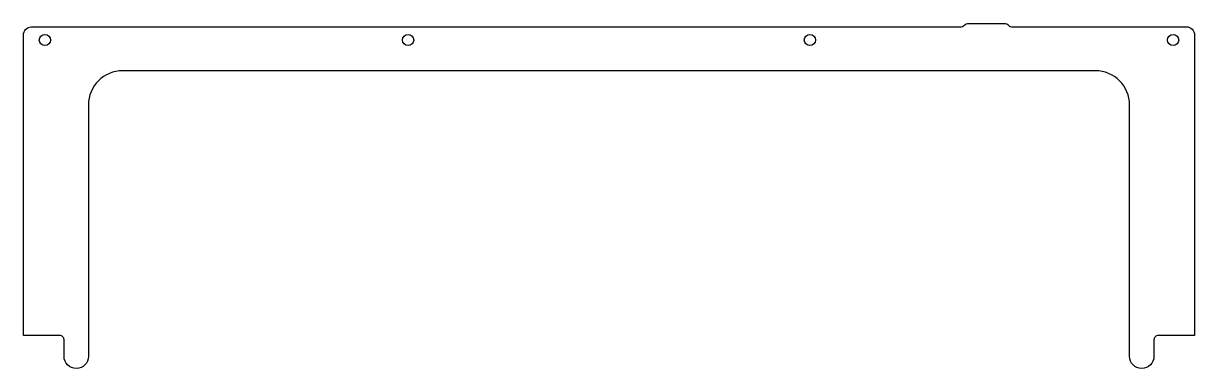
# Model space of a CAD drawing. Header units: millimetres. Extents: x -69 to 285, y -61 to 43.
import ezdxf

# ---------------------------------------------------------------- set-up
doc = ezdxf.new("R2010")
doc.units = ezdxf.units.MM
doc.layers.get('0').update_dxf_attribs({"linetype": 'CONTINUOUS'})

msp = doc.modelspace()

# ---------------------------------------------------------------- linework, layer by layer
msp.add_lwpolyline([(265.58, -57.1), (265.58, 18.9, 0.414214), (255.28, 29.2), (-39.38, 29.2, 0.414214), (-49.68, 18.9), (-49.68, -57.1, -1), (-57.08, -57.1), (-57.08, -52.1, 0.414214), (-58.38, -50.8), (-69.38, -50.8), (-69.38, 40, -0.392332), (-67.07, 42.49), (214.64, 42.5, 0.198907), (215.35, 42.79), (215.77, 43.21, -0.198912), (216.47, 43.5), (228.03, 43.5, -0.198912), (228.74, 43.21), (229.15, 42.79, 0.198918), (229.86, 42.5), (282.79, 42.5, -0.413191), (285.28, 40), (285.28, -50.8), (274.28, -50.8, 0.414214), (272.98, -52.1), (272.98, -57.1, -1)], format="xyb", close=True)
for centre in [(-62.88, 38.5), (47.12, 38.5), (168.78, 38.5), (278.78, 38.5)]:
    msp.add_circle(centre, 1.7)

doc.saveas('drawing.dxf')
